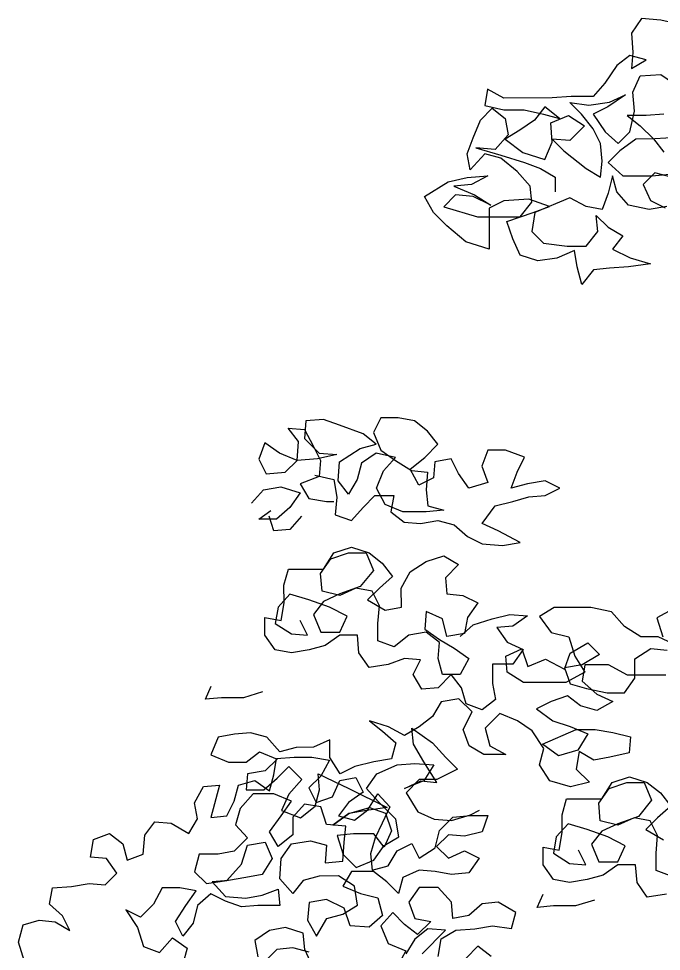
# Model space of a CAD drawing. Extents: x 3630 to 8734, y 5160 to 11966.
# Drawn here: x 3717 to 4799, y 9940 to 11510 of the extents above; entities that cross this region are included whole.
import ezdxf

# ---------------------------------------------------------------- set-up
doc = ezdxf.new("R2010")
doc.units = 0
doc.header["$LTSCALE"] = 150
doc.header["$MEASUREMENT"] = 0
doc.layers.get('0').update_dxf_attribs({"linetype": 'CONTINUOUS'})

msp = doc.modelspace()

# ---------------------------------------------------------------- linework, layer by layer
for points in [[(4830.2, 11500.4), (4798.1, 11507.7), (4766, 11510.2), (4748.7, 11485.5), (4751.2, 11453.3), (4748.8, 11426.1), (4773.5, 11441), (4746.3, 11448.4), (4724, 11431.1), (4704.3, 11401.4), (4684.5, 11379.1), (4647.5, 11379.1), (4615.4, 11376.6), (4533.8, 11376.5), (4506.6, 11391.3), (4501.7, 11364.1), (4533.8, 11356.8), (4568.4, 11356.8), (4600.5, 11349.4), (4627.7, 11342), (4603, 11361.8), (4585.7, 11339.5), (4561, 11322.2), (4536.3, 11307.3), (4566, 11285.1), (4603.1, 11272.8), (4615.4, 11302.5), (4612.9, 11334.6), (4642.6, 11347), (4669.8, 11329.7), (4645.1, 11305), (4615.4, 11307.4), (4635.2, 11287.6), (4672.3, 11258), (4697, 11243.2), (4699.5, 11270.4), (4697, 11300.1), (4684.6, 11324.8), (4664.8, 11349.5), (4645, 11369.2), (4677.1, 11364.3), (4711.7, 11369.3), (4738.9, 11381.7), (4709.3, 11361.9), (4684.6, 11349.5), (4704.4, 11319.8), (4726.6, 11300.1), (4746.4, 11319.9), (4753.8, 11354.5), (4751.3, 11386.6), (4763.6, 11413.8), (4798.2, 11416.3), (4830.3, 11394.1)], [(4808.3, 11193.9), (4778.6, 11188.9), (4744, 11196.3), (4724.2, 11218.5), (4716.8, 11245.7), (4709.4, 11216.1), (4699.5, 11188.9), (4672.4, 11193.8), (4645.2, 11208.6), (4585.9, 11183.8), (4581, 11151.7), (4600.7, 11131.9), (4640.3, 11127), (4672.4, 11127.1), (4692.2, 11151.8), (4689.7, 11179), (4709.5, 11159.2), (4734.2, 11144.4), (4716.9, 11122.2), (4746.6, 11107.4), (4781.2, 11097.5), (4744.1, 11092.5), (4712, 11090), (4684.8, 11087.5), (4665.1, 11062.8), (4657.6, 11092.4), (4652.7, 11119.6), (4623, 11107.2), (4590.9, 11102.3), (4561.2, 11112.1), (4548.8, 11139.3), (4538.9, 11168.9), (4583.4, 11183.8), (4610.6, 11193.7), (4576, 11206), (4534, 11203.5), (4509.3, 11191.2), (4509.3, 11122), (4469.8, 11134.3), (4437.6, 11161.4), (4415.4, 11183.7), (4400.5, 11210.8), (4440, 11235.6), (4472.1, 11243), (4506.7, 11245.5), (4479.6, 11230.7), (4449.9, 11228.2), (4484.5, 11213.4), (4511.7, 11196.1), (4482.1, 11210.9), (4452.4, 11213.3), (4432.6, 11193.6), (4489.5, 11176.3), (4561.2, 11176.4), (4580.9, 11201.1), (4578.4, 11228.3), (4556.2, 11253), (4529, 11275.2), (4501.8, 11282.6), (4477.1, 11255.4), (4472.1, 11282.6), (4482, 11309.8), (4494.3, 11339.4), (4514, 11359.2), (4536.3, 11341.9), (4541.3, 11314.7), (4519.1, 11290), (4486.9, 11292.5), (4528.9, 11280.1), (4568.5, 11267.8), (4595.7, 11258), (4620.4, 11243.2), (4620.4, 11218.4)], [(4803.2, 11349.6), (4773.5, 11347.1), (4741.4, 11347.1), (4763.7, 11329.8), (4785.9, 11307.6), (4803.2, 11285.3)], [(4825.5, 11310.1), (4788.4, 11307.6), (4756.3, 11307.5), (4729.1, 11287.7), (4709.4, 11267.9), (4734.1, 11245.7), (4783.5, 11245.8), (4813.2, 11248.3)], [(4815.6, 11243.3), (4788.5, 11250.7), (4768.7, 11230.9), (4781.1, 11203.8), (4805.8, 11191.4)], [(4215.3, 10741.6), (4247.4, 10734.2), (4252.4, 10704.6), (4249.9, 10674.9), (4277.1, 10665.1), (4296.9, 10687.3), (4316.6, 10707.1), (4348.7, 10707.1), (4343.8, 10679.9), (4366.1, 10662.7), (4393.3, 10660.2), (4422.9, 10665.2), (4450.1, 10657.8), (4472.4, 10638.1), (4497.1, 10625.7), (4531.7, 10623.3), (4561.3, 10628.3), (4524.3, 10648), (4497.1, 10660.3), (4519.3, 10690), (4548.9, 10697.4), (4576.1, 10704.9), (4603.3, 10707.4), (4628, 10719.7), (4603.3, 10732.1), (4573.6, 10727.1), (4546.4, 10719.7), (4556.3, 10746.9), (4568.6, 10771.6), (4536.5, 10783.9), (4506.8, 10783.9), (4497, 10756.7), (4506.9, 10729.5), (4474.8, 10719.6), (4457.4, 10744.3), (4445.1, 10769), (4417.9, 10764), (4415.4, 10736.9), (4390.7, 10724.5), (4375.9, 10751.6), (4400.6, 10771.4), (4422.8, 10793.7), (4405.5, 10815.9), (4383.2, 10833.2), (4356, 10838.1), (4326.4, 10838.1), (4314.1, 10813.4), (4326.4, 10783.7), (4351.2, 10766.4), (4378.4, 10749.2), (4405.5, 10746.7), (4403.1, 10717.1), (4405.6, 10689.9), (4432.8, 10682.5), (4403.1, 10680), (4363.6, 10680), (4333.9, 10692.3), (4319.1, 10719.5), (4331.4, 10749.1), (4351.2, 10771.4), (4319, 10778.8), (4294.3, 10761.5), (4286.9, 10734.3), (4272.1, 10709.5), (4254.8, 10731.8), (4257.3, 10763.9), (4291.8, 10786.2), (4319, 10793.6), (4296.8, 10810.9), (4257.2, 10825.7), (4230, 10835.5), (4200.4, 10833), (4197.9, 10803.4), (4222.6, 10778.7), (4252.3, 10776.2), (4220.2, 10768.8), (4185.6, 10766.3), (4155.9, 10778.6), (4131.2, 10795.9), (4121.3, 10768.7), (4133.7, 10744), (4165.8, 10746.5), (4185.6, 10766.3), (4188, 10798.4), (4170.7, 10820.6), (4197.9, 10818.2), (4212.8, 10791), (4225.1, 10766.3), (4222.7, 10739.1), (4190.6, 10726.8), (4205.4, 10702.1), (4235.1, 10697.1), (4247.4, 10697.2)], [(4109, 10694.6), (4128.8, 10716.8), (4158.4, 10721.8), (4190.6, 10711.9), (4173.3, 10687.2), (4151.1, 10667.4), (4121.4, 10667.4), (4141.2, 10682.2)], [(4193.1, 10672.4), (4173.3, 10650.1), (4146.2, 10647.6), (4138.7, 10672.3)], [(4460.2, 10470), (4482.4, 10489.8), (4514.5, 10499.7), (4544.2, 10507.1), (4573.8, 10504.7), (4549.1, 10487.4), (4521.9, 10484.9), (4539.3, 10460.2), (4566.5, 10447.9), (4549.2, 10423.1), (4514.6, 10423.1), (4514.6, 10391), (4519.6, 10363.8), (4497.4, 10346.5), (4470.2, 10356.3), (4462.7, 10383.5), (4445.4, 10405.7), (4423.2, 10383.5), (4396, 10381), (4381.1, 10405.7), (4393.5, 10430.4), (4366.3, 10432.8), (4339.1, 10422.9), (4307, 10418), (4289.7, 10442.7), (4287.2, 10472.3), (4257.5, 10472.3), (4232.8, 10455), (4205.7, 10447.5), (4176, 10442.6), (4148.8, 10447.5), (4131.5, 10472.2), (4131.5, 10501.8), (4158.7, 10496.9), (4163.6, 10526.6), (4163.5, 10556.2), (4170.9, 10583.4), (4230.2, 10583.5), (4247.5, 10610.7), (4277.2, 10620.6), (4306.8, 10610.7), (4329.1, 10593.4), (4346.4, 10571.2), (4324.2, 10551.4), (4304.4, 10531.6), (4334.1, 10514.4), (4361.3, 10519.3), (4361.2, 10551.5), (4376, 10578.7), (4403.2, 10596), (4432.9, 10605.9), (4457.6, 10591.1), (4435.4, 10568.8), (4437.9, 10541.6), (4465, 10539.2), (4489.8, 10526.9), (4472.5, 10502.1), (4467.6, 10474.9), (4437.9, 10470), (4430.5, 10499.6), (4403.3, 10512), (4400.8, 10482.3), (4425.6, 10465), (4450.3, 10450.2), (4475, 10432.9), (4460.2, 10405.7), (4430.6, 10405.7), (4423.1, 10432.9), (4425.6, 10460.1), (4403.3, 10477.4), (4373.7, 10472.4), (4349, 10452.6), (4321.8, 10462.5), (4321.8, 10492.1), (4324.2, 10521.8), (4311.8, 10546.5), (4284.6, 10551.4), (4257.5, 10539), (4227.8, 10546.4), (4225.3, 10576), (4242.6, 10600.8), (4272.2, 10610.7), (4301.9, 10610.7), (4314.3, 10581.1), (4292, 10553.9), (4257.5, 10541.5), (4230.3, 10529.1), (4213, 10506.8), (4225.4, 10477.2), (4257.5, 10477.2), (4269.9, 10504.4), (4240.2, 10519.2), (4205.6, 10531.5), (4173.4, 10541.4), (4153.7, 10519.1), (4148.8, 10492), (4176, 10474.7), (4203.2, 10472.2), (4190.8, 10496.9)], [(4826.2, 10454.5), (4794.1, 10469.2), (4764.4, 10469.2), (4737.2, 10486.5), (4715, 10511.2), (4680.4, 10518.6), (4618.6, 10518.5), (4593.9, 10503.7), (4613.7, 10476.5), (4643.3, 10469.1), (4653.3, 10437), (4670.6, 10409.8), (4638.5, 10392.5), (4566.8, 10392.4), (4539.6, 10409.7), (4537.1, 10436.9), (4564.3, 10449.3), (4574.2, 10419.6), (4603.8, 10432), (4636, 10414.7), (4645.8, 10441.9), (4675.5, 10459.3), (4695.3, 10439.5), (4665.6, 10422.2), (4636, 10417.2), (4645.9, 10390), (4673.1, 10382.6), (4707.7, 10375.3), (4737.3, 10375.3), (4754.6, 10400), (4754.6, 10432.1), (4781.7, 10449.5), (4808.9, 10447)], [(4818.8, 10516.2), (4791.6, 10501.4), (4801.5, 10469.3)], [(4806.5, 10405), (4742.2, 10405), (4710.1, 10422.2), (4670.6, 10422.2), (4665.6, 10395), (4690.4, 10372.8), (4717.6, 10360.4), (4690.4, 10345.6), (4663.2, 10353), (4641, 10370.3), (4613.8, 10360.4), (4589.1, 10348), (4616.3, 10328.2), (4645.9, 10318.4), (4675.6, 10306), (4658.3, 10278.8), (4626.2, 10268.9), (4599, 10288.7), (4655.8, 10313.4), (4688, 10313.5), (4717.6, 10308.5), (4747.3, 10301.2), (4744.8, 10274), (4712.7, 10266.5), (4685.5, 10261.6), (4660.8, 10276.4), (4655.9, 10246.7), (4678.2, 10224.5), (4646, 10217), (4611.4, 10226.9), (4594.1, 10254.1), (4601.5, 10281.3), (4581.7, 10310.9), (4557, 10328.2), (4527.3, 10340.5), (4502.6, 10315.8), (4510.1, 10286.1), (4537.3, 10271.3), (4500.2, 10271.3), (4475.5, 10286.1), (4465.6, 10313.3), (4480.4, 10342.9), (4458.1, 10365.2), (4428.4, 10360.2), (4413.6, 10335.5), (4391.4, 10318.1), (4366.7, 10303.3), (4339.5, 10318.1), (4307.4, 10327.9), (4329.6, 10310.7), (4351.9, 10290.9), (4344.5, 10263.7), (4314.9, 10258.8), (4282.7, 10251.3), (4258, 10238.9), (4240.7, 10266.1), (4240.7, 10295.8), (4213.5, 10283.4), (4183.9, 10283.3), (4156.7, 10275.9), (4134.4, 10300.6), (4107.2, 10308), (4080, 10305.5), (4052.9, 10300.5), (4040.5, 10270.9), (4070.2, 10258.5), (4099.9, 10258.6), (4122.1, 10275.9), (4151.8, 10263.5), (4132, 10243.8), (4102.3, 10238.8), (4099.9, 10211.6), (4129.6, 10211.6), (4151.8, 10231.4), (4171.5, 10251.2), (4193.8, 10229), (4171.6, 10204.3), (4159.2, 10177.1), (4191.4, 10164.7), (4216.1, 10184.5), (4223.5, 10211.7), (4221, 10238.9), (4272.9, 10214.2), (4337.2, 10182.2), (4302.6, 10177.2), (4272.9, 10172.2), (4245.8, 10152.4), (4272.9, 10172.2), (4307.5, 10182.1), (4334.7, 10172.3), (4344.6, 10142.6), (4332.3, 10115.4), (4315, 10137.7), (4280.4, 10137.6), (4253.2, 10135.1), (4263.1, 10103), (4285.4, 10080.8), (4315, 10093.2), (4332.3, 10117.9), (4357, 10132.8), (4352, 10162.4), (4322.3, 10192), (4302.5, 10214.3), (4319.8, 10239), (4354.4, 10253.9), (4384.1, 10256.3), (4416.2, 10253.9), (4398.9, 10226.7), (4366.8, 10214.3), (4394, 10226.7), (4421.2, 10224.3), (4398.9, 10258.8), (4381.6, 10288.5), (4379.1, 10315.7), (4413.7, 10291), (4435.9, 10266.3), (4455.7, 10246.5), (4421.1, 10229.2), (4391.5, 10229.2), (4369.3, 10206.9), (4389.1, 10174.8), (4416.3, 10162.5), (4445.9, 10160), (4478, 10169.9), (4492.9, 10177.4)], [(4127.5, 10376.8), (4095.4, 10366.9), (4058.3, 10366.8), (4031.1, 10364.3), (4041, 10386.6)], [(3726.5, 9923), (3716.5, 9955.1), (3723.9, 9984.7), (3751.1, 9992.2), (3778.3, 9989.7), (3803, 9974.9), (3790.6, 9999.6), (3768.4, 10019.4), (3773.3, 10046.6), (3805.4, 10049.1), (3835.1, 10054), (3862.3, 10051.6), (3882, 10071.4), (3864.7, 10096.1), (3837.5, 10098.5), (3842.4, 10128.2), (3869.6, 10138.1), (3891.9, 10120.8), (3899.3, 10093.6), (3926.5, 10103.5), (3928.9, 10135.7), (3946.2, 10157.9), (3973.4, 10155.5), (4003, 10138.2), (4017.8, 10162.9), (4012.9, 10190.1), (4027.7, 10217.3), (4054.9, 10219.8), (4040.1, 10165.4), (4067.3, 10167.9), (4079.6, 10192.6), (4087, 10219.8), (4114.2, 10227.3), (4138.9, 10210), (4146.3, 10237.2), (4151.2, 10264.4), (4180.9, 10266.9), (4210.5, 10266.9), (4240.2, 10262), (4225.4, 10234.8), (4205.6, 10215), (4218, 10190.3), (4245.2, 10200.2), (4257.5, 10227.4), (4284.7, 10232.4), (4297.1, 10207.7), (4272.4, 10190.3), (4255.1, 10168.1), (4282.3, 10160.7), (4304.5, 10178), (4321.8, 10205.2), (4341.6, 10183), (4329.2, 10155.8), (4316.9, 10131.1), (4309.5, 10103.9), (4312, 10076.7), (4339.2, 10084.1), (4354, 10108.9), (4378.7, 10121.3), (4391.1, 10096.6), (4418.2, 10113.9), (4425.6, 10143.5), (4447.8, 10165.8), (4477.5, 10168.3), (4507.1, 10168.3), (4497.3, 10141.1), (4467.6, 10133.7), (4440.5, 10136.1), (4420.7, 10116.3), (4440.5, 10096.6), (4467.7, 10109), (4492.4, 10096.6), (4475.1, 10071.9), (4445.5, 10069.4), (4418.3, 10074.3), (4391.1, 10076.8), (4363.9, 10064.4), (4356.5, 10037.2), (4336.7, 10057), (4314.5, 10074.2), (4277.4, 10074.2), (4262.6, 10049.5), (4292.3, 10037.2), (4321.9, 10029.8), (4329.4, 10000.1), (4307.1, 9980.3), (4275, 9982.8), (4265.1, 10012.4), (4235.4, 10027.2), (4205.8, 10022.2), (4203.3, 9992.6), (4218.2, 9965.4), (4235.5, 9995.1), (4262.6, 10002.5), (4287.3, 10017.4), (4282.4, 10049.5), (4255.2, 10066.8), (4223, 10066.7), (4195.9, 10059.3), (4178.6, 10037), (4156.3, 10061.7), (4158.8, 10096.3), (4176, 10121.1), (4208.2, 10126), (4235.4, 10118.6), (4232.9, 10089), (4262.6, 10091.5), (4265, 10123.6), (4267.5, 10150.8), (4235.3, 10153.2), (4225.4, 10182.9), (4198.2, 10187.8), (4178.5, 10165.5), (4178.5, 10135.9), (4153.8, 10116.1), (4139, 10140.8), (4158.7, 10168), (4176, 10192.7), (4146.3, 10205.1), (4111.7, 10205), (4089.5, 10180.3), (4082.1, 10153.1), (4101.9, 10130.9), (4079.7, 10108.6), (4052.5, 10103.7), (4020.4, 10103.6), (4013, 10074), (4032.8, 10054.2), (4067.4, 10059.2), (4092.1, 10086.4), (4101.9, 10118.5), (4131.6, 10123.5), (4143.9, 10096.3), (4126.7, 10069.1), (4099.5, 10064.2), (4069.8, 10059.2), (4042.7, 10056.7), (4064.9, 10032), (4099.5, 10029.6), (4126.7, 10034.5), (4153.9, 10044.4), (4156.4, 10017.3), (4119.3, 10017.2), (4092.1, 10014.7), (4064.9, 10024.6), (4040.2, 10036.9), (4018, 10017.1), (4010.6, 9987.5), (3993.3, 9965.2), (3980.9, 9989.9), (3998.2, 10017.1), (4015.5, 10041.8), (3988.3, 10046.8), (3958.6, 10046.7), (3943.8, 10019.5), (3921.6, 9997.3), (3896.9, 10009.6), (3916.7, 9980), (3926.6, 9947.9), (3953.8, 9938), (3976, 9962.7), (4000.7, 9945.4), (3993.4, 9918.3)], [(4807.7, 10036.2), (4775.6, 10031.2), (4758.3, 10055.9), (4755.8, 10085.6), (4726.1, 10085.5), (4701.4, 10068.2), (4674.3, 10060.8), (4644.6, 10055.8), (4617.4, 10060.7), (4600.1, 10085.4), (4600.1, 10115.1), (4627.3, 10110.1), (4632.2, 10139.8), (4632.2, 10169.5), (4639.5, 10196.7), (4698.9, 10196.7), (4716.1, 10223.9), (4745.8, 10233.8), (4775.4, 10224), (4797.7, 10206.7), (4815, 10184.5), (4792.8, 10164.7), (4773, 10144.9), (4802.7, 10127.6)], [(4817.6, 10065.8), (4790.4, 10075.7), (4790.4, 10105.4), (4792.8, 10135), (4780.4, 10159.7), (4753.3, 10164.6), (4726.1, 10152.2), (4696.4, 10159.6), (4693.9, 10189.3), (4711.2, 10214), (4740.8, 10223.9), (4770.5, 10224), (4782.9, 10194.3), (4760.7, 10167.1), (4726.1, 10154.7), (4698.9, 10142.3), (4681.6, 10120.1), (4694, 10090.4), (4726.1, 10090.5), (4738.5, 10117.7), (4708.8, 10132.5), (4674.2, 10144.8), (4642.1, 10154.6), (4622.3, 10132.4), (4617.4, 10105.2), (4644.6, 10087.9), (4671.8, 10085.5), (4659.4, 10110.2)], [(4423.3, 9931), (4428.3, 9960.7), (4453, 9975.5), (4485.1, 9978), (4514.7, 9983), (4546.9, 9978.1), (4554.2, 10005.3), (4524.6, 10022.5), (4497.4, 10020), (4475.2, 10000.2), (4448, 9995.3), (4445.5, 10022.5), (4423.2, 10047.2), (4391.1, 10047.1), (4373.8, 10022.4), (4383.7, 9995.2), (4410.9, 9990.3), (4388.7, 9968), (4366.5, 9985.3), (4346.7, 10005.1), (4326.9, 9982.8), (4339.3, 9953.2), (4369, 9940.8), (4354.2, 9913.6)], [(4686.7, 10026.2), (4654.5, 10016.3), (4617.5, 10016.2), (4590.3, 10013.7), (4600.2, 10036)], [(4210.8, 9916), (4198.4, 9943.2), (4196, 9970.3), (4166.3, 9980.2), (4139.1, 9975.2), (4114.4, 9957.9), (4119.4, 9930.7)], [(4396.2, 9935.9), (4435.7, 9975.5), (4406, 9977.9), (4383.8, 9960.6), (4369, 9935.9)], [(4205.9, 9938.2), (4178.7, 9945.6), (4151.5, 9943.1), (4131.7, 9923.3)], [(4512.3, 9931.1), (4490, 9948.4), (4470.3, 9928.6)]]:
    msp.add_lwpolyline(points)

doc.saveas('drawing.dxf')
